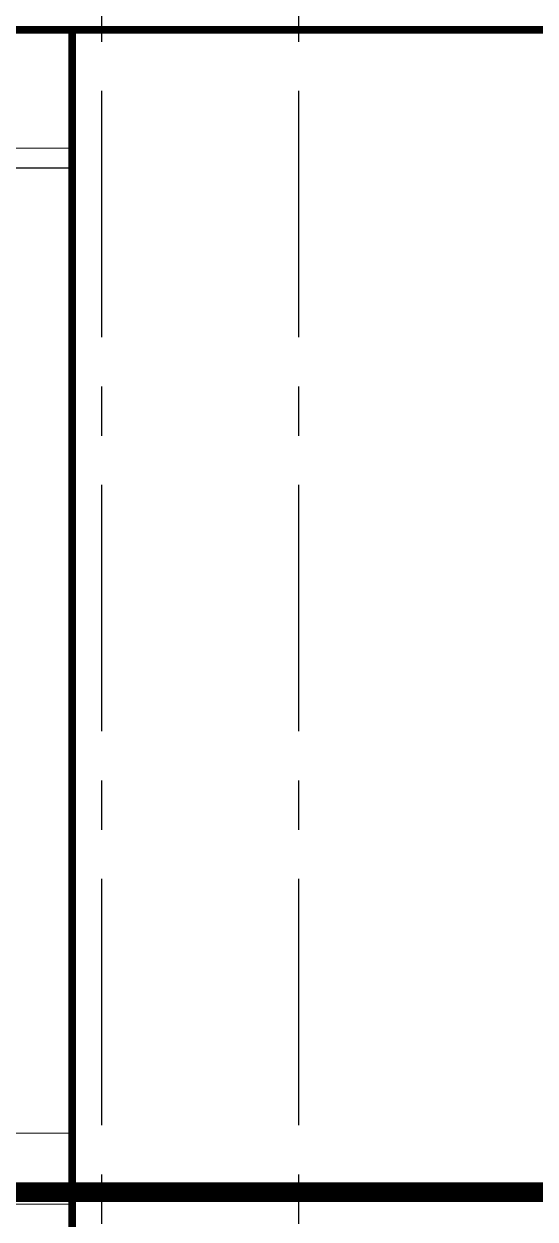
# Model space of a CAD drawing. Header units: metres. Extents: x -58 to 722, y -1100 to 345.
# Drawn here: x 25.239 to 26.537, y 105.733 to 108.767 of the extents above; entities that cross this region are included whole.
import ezdxf

# ---------------------------------------------------------------- set-up
doc = ezdxf.new("R2010")
doc.units = ezdxf.units.M
doc.header["$MEASUREMENT"] = 0
doc.linetypes.add('CENTER2', pattern=[1.125, 0.75, -0.125, 0.125, -0.125])
doc.linetypes.add('CENTERX2', pattern=[4, 2.5, -0.5, 0.5, -0.5])
doc.layers.add('FSR_ARQ_002MURO', color=150, linetype='Continuous', lineweight=30)
for name, color, linetype in [('FSR_ARQ_009ESCALERA', 40, 'Continuous'), ('FSR_ARQ_016EJES', 135, 'CENTER2'), ('FSR_ARQ_024LINEACORTE', 10, 'Continuous'), ('FSR_ARQ_29PERFILES ACERO', 143, 'Continuous')]:
    doc.layers.add(name, color=color, linetype=linetype)

msp = doc.modelspace()

# ---------------------------------------------------------------- linework, layer by layer
at = {"layer": 'FSR_ARQ_002MURO', "lineweight": 0, "const_width": 0.02}
for points in [[(31.3114, 108.7515), (24.9614, 108.7515), (24.9614, 112.5515), (31.3114, 112.5515)], [(25.3614, 103.9715), (25.3614, 108.7515)]]:
    msp.add_lwpolyline(points, dxfattribs=at)
at = {"layer": 'FSR_ARQ_002MURO', "lineweight": 0}
for points in [[(25.3614, 108.7515), (23.3645, 108.7515), (23.3645, 105.9515)], [(25.3614, 108.4515), (23.6638, 108.4515), (23.6638, 105.9515)]]:
    msp.add_lwpolyline(points, dxfattribs=at)
at = {"layer": 'FSR_ARQ_009ESCALERA', "lineweight": 0}
for p, q in [((25.3614, 105.9515), (24.3614, 105.9515)), ((25.3614, 105.7715), (24.3614, 105.7715))]:
    msp.add_line(p, q, dxfattribs=at)
at = {"layer": 'FSR_ARQ_016EJES', "linetype": 'CENTERX2', "ltscale": 0.25}
for p, q in [((25.4364, 103.9715), (25.4364, 115.3831)), ((25.9364, 103.9715), (25.9364, 115.3831))]:
    msp.add_line(p, q, dxfattribs=at)
at = {"layer": 'FSR_ARQ_024LINEACORTE', "linetype": 'CENTER2', "const_width": 0.05}
msp.add_lwpolyline([(20.6157, 105.8015), (39.1541, 105.8015)], dxfattribs=at)
at = {"layer": 'FSR_ARQ_29PERFILES ACERO', "ltscale": 0.01}
msp.add_lwpolyline([(23.7138, 105.9515), (23.7138, 108.4015), (25.3614, 108.4015)], dxfattribs=at)

doc.saveas('drawing.dxf')
